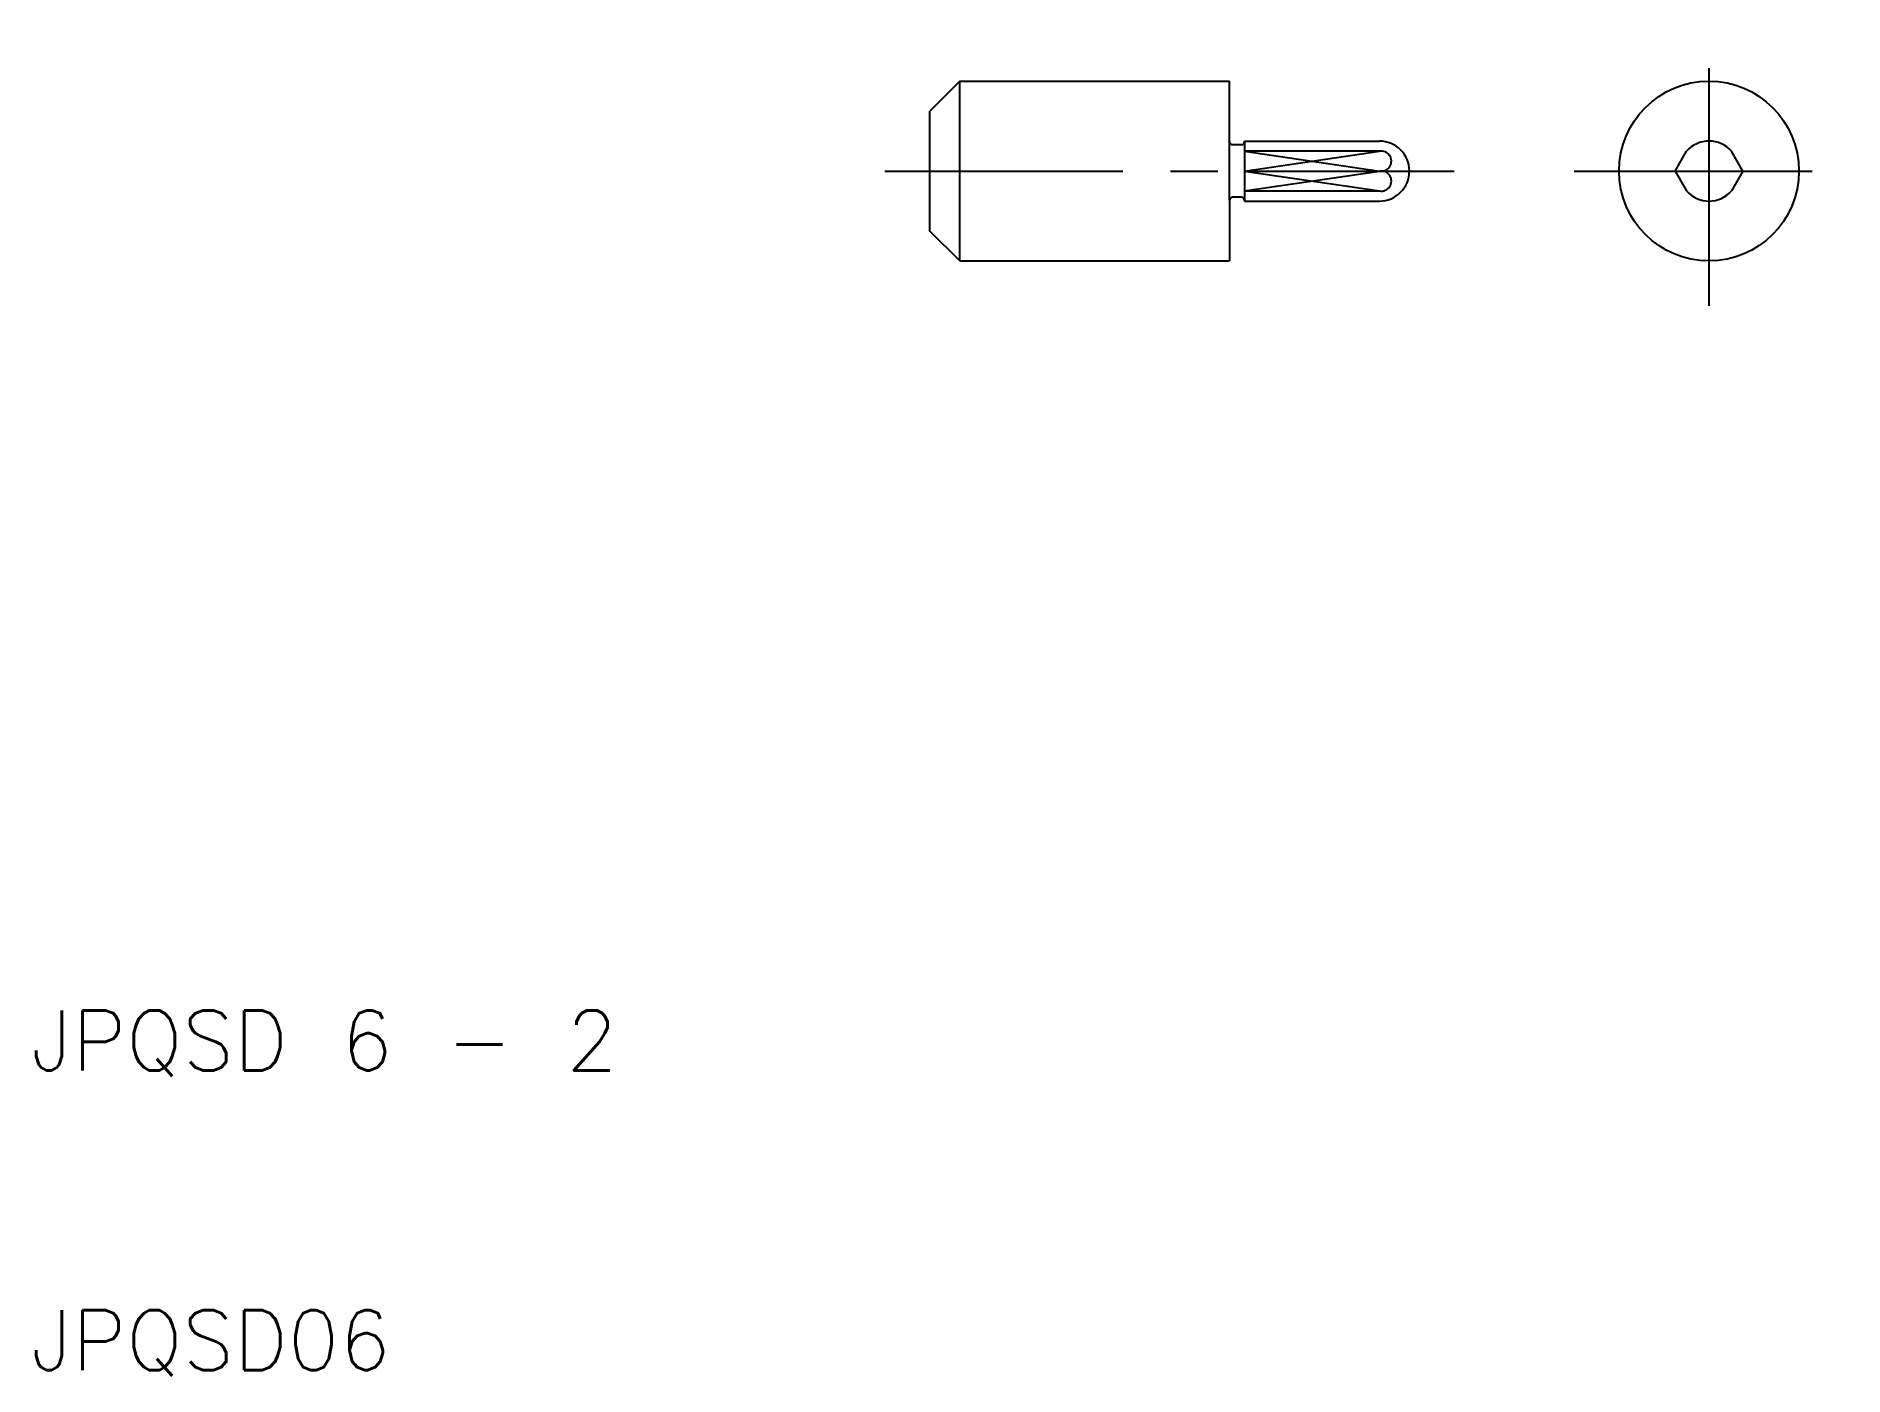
# Model space of a CAD drawing. Extents: x 10.2 to 70.5, y 9.8 to 54.5.
import ezdxf

# ---------------------------------------------------------------- set-up
doc = ezdxf.new("R2010")
doc.units = 0
doc.header["$LTSCALE"] = 0.25
doc.linetypes.add('CENTER', pattern=[50.8, 31.75, -6.35, 6.35, -6.35])
doc.layers.get('0').update_dxf_attribs({"linetype": 'CONTINUOUS'})
doc.layers.add('CENTER', color=1, linetype='CENTER')
doc.styles.get("Standard").update_dxf_attribs({"font": 'txt.shx', "bigfont": 'extfont.shx'})

msp = doc.modelspace()

# ---------------------------------------------------------------- linework, layer by layer
for p, q in [((41, 53), (40, 52)), ((41, 53), (50, 53)), ((41, 47), (41, 53)), ((41, 47), (41, 53)), ((50, 50.975), (50, 53)), ((40, 48), (40, 52)), ((50, 49.025), (50, 50.975)), ((50.4, 50.875), (50.1, 50.875)), ((50.5, 51), (55, 51)), ((50.5, 50.975), (50.5, 51)), ((50.5, 50.975), (50.5, 49.025)), ((55, 50.661438), (50.5, 50.661438)), ((64.868119, 50), (65.25, 50.661438)), ((67.131881, 50), (66.75, 50.661438)), ((50.5, 50), (55, 50)), ((64.868119, 50), (65.25, 49.338562)), ((67.131881, 50), (66.75, 49.338562)), ((50, 49.025), (50, 47)), ((50.4, 49.125), (50.1, 49.125)), ((50.5, 49.338562), (55, 49.338562)), ((50.5, 49), (50.5, 49.025)), ((50.5, 49), (55, 49)), ((41, 47), (40, 48)), ((41, 47), (50, 47))]:
    msp.add_line(p, q)
at = {"color": 3}
for p, q in [((50.5, 50), (55, 50.661438)), ((50.5, 50.661438), (55, 50)), ((50.5, 50), (55, 49.338562)), ((50.5, 49.338562), (55, 50))]:
    msp.add_line(p, q, dxfattribs=at)
msp.add_circle((66, 50), 3)
for centre, radius, start, end in [((50.1, 50.975), 0.1, 180, 270), ((50.4, 50.975), 0.1, 270, 0), ((55, 50), 1, 270, 90), ((66, 50), 1, 41.409622, 138.590378), ((55.064019, 50.331611), 0.335982, 260.747867, 100.984463), ((55.064019, 49.668389), 0.335982, 259.015537, 99.252133), ((50.1, 49.025), 0.1, 90, 180), ((50.4, 49.025), 0.1, 0, 90), ((66, 50), 1, 221.409622, 318.590378)]:
    msp.add_arc(centre, radius, start, end)
at = {"layer": 'CENTER', "color": 1, "linetype": 'CENTER'}
for p, q in [((66, 45.5), (66, 54.5)), ((38.5, 50), (57.5, 50)), ((61.5, 50), (70.5, 50))]:
    msp.add_line(p, q, dxfattribs=at)

# ---------------------------------------------------------------- texts
for s, p in [('JPQSD 6 - 2', (10, 20)), ('JPQSD06', (10, 10))]:
    msp.add_text(s, height=2).set_placement(p)

doc.saveas('drawing.dxf')
